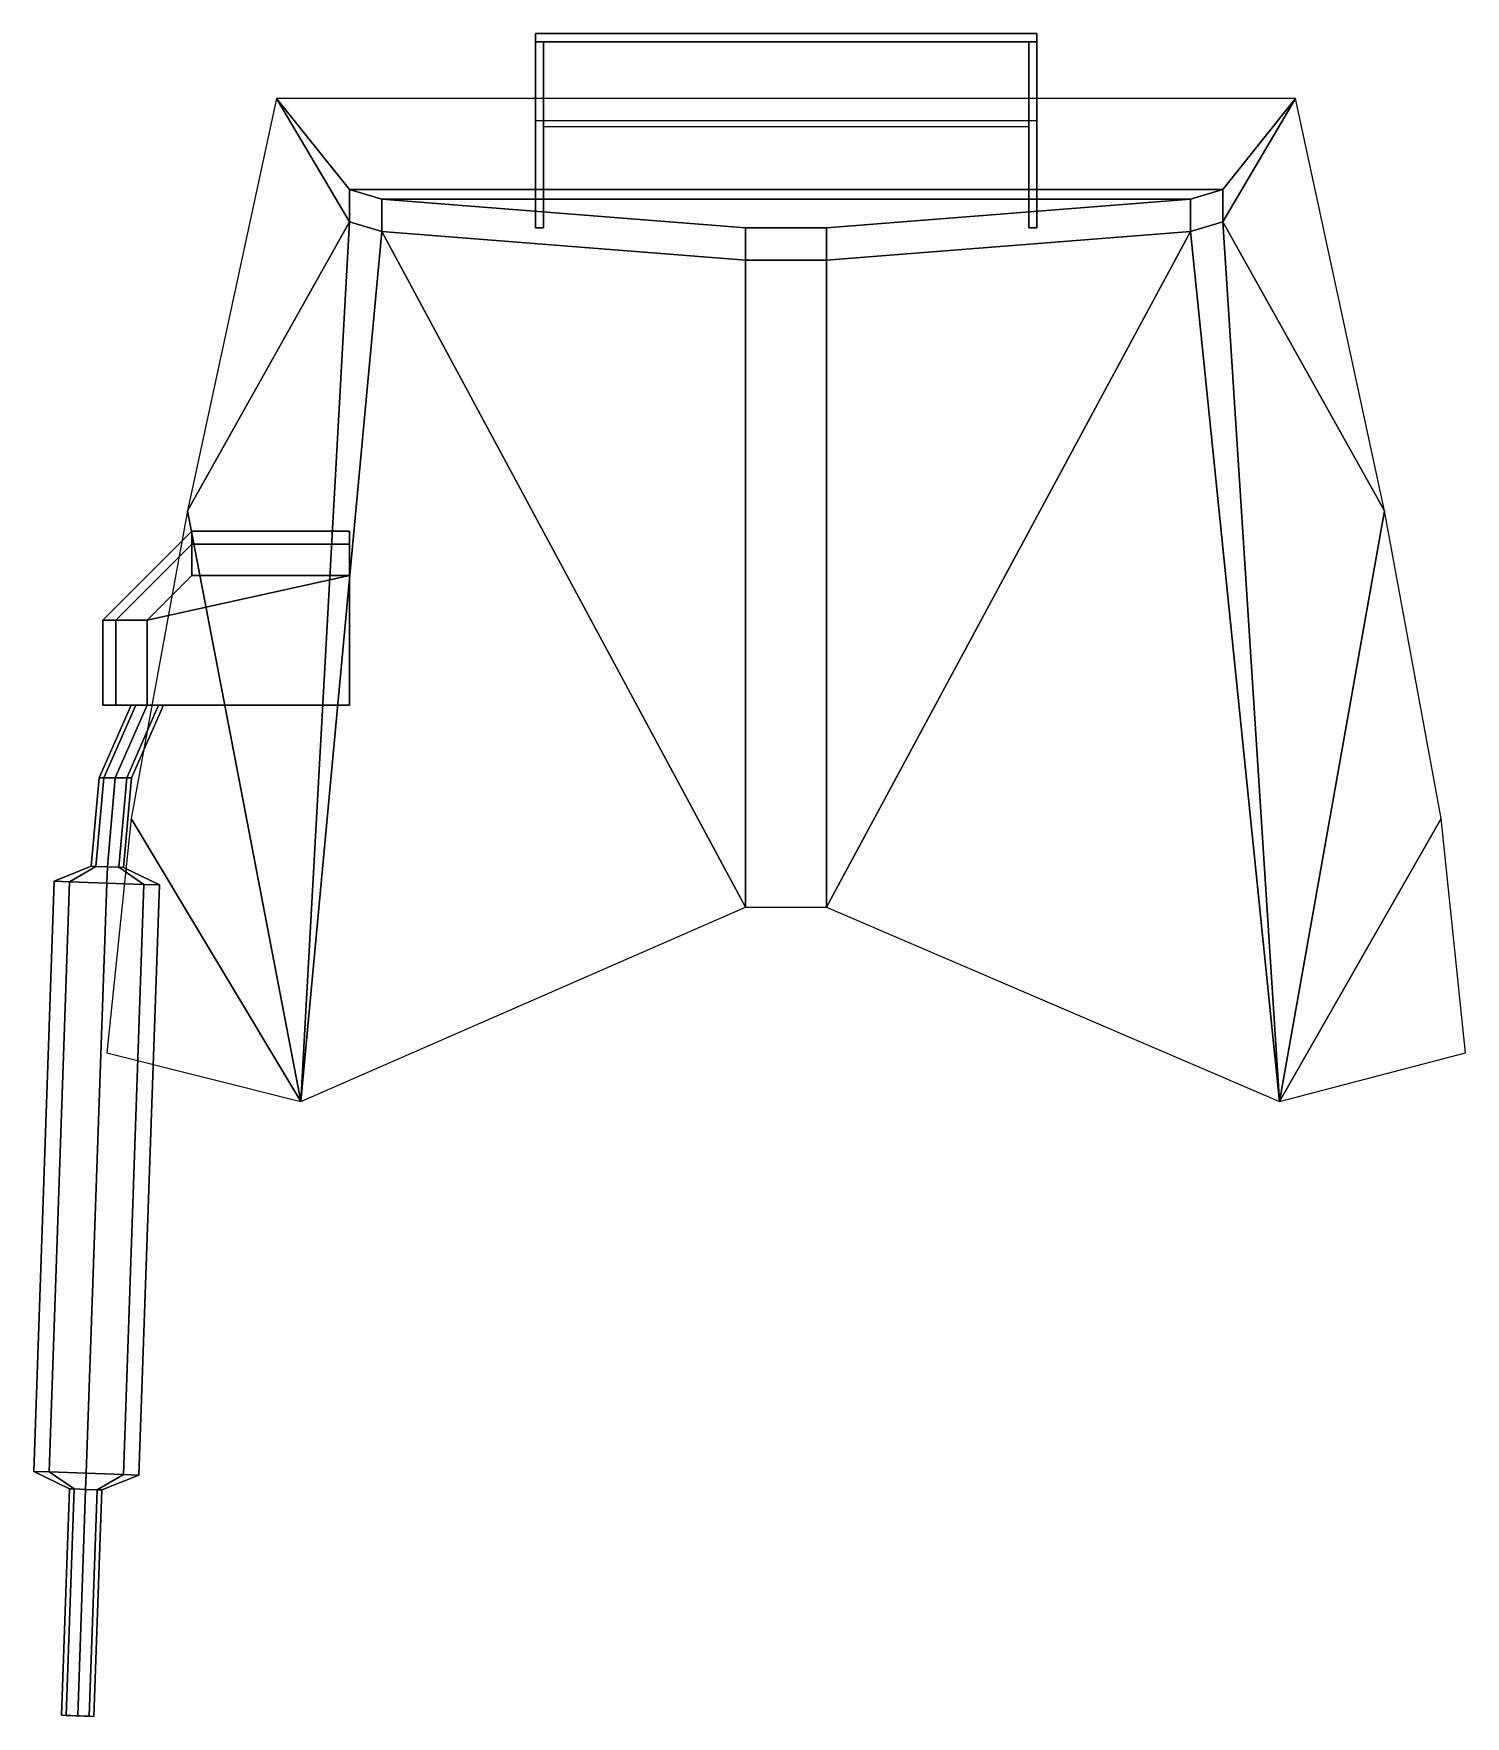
# Model space of a CAD drawing. Extents: x -0.93 to 0.84, y -0.23 to 1.85.
import ezdxf

# ---------------------------------------------------------------- set-up
doc = ezdxf.new("R2010")
doc.units = 0
doc.layers.add('BACK_35', color=2, linetype='CONTINUOUS')

msp = doc.modelspace()

# ---------------------------------------------------------------- linework, layer by layer
at = {"layer": 'BACK_35'}
for points in [[(0.31, 1.84, 1.01), (0.31, 1.85, 1), (-0.31, 1.85, 1), (-0.31, 1.84, 1.01)], [(0.31, 1.85, 1), (0.31, 1.7421, 0.9371), (-0.31, 1.7421, 0.9371), (-0.31, 1.85, 1)], [(-0.31, 1.85, 1), (-0.31, 1.7421, 0.9371), (-0.31, 1.7351, 0.9488), (-0.31, 1.84, 1.01)], [(-0.31, 1.84, 1.01), (-0.31, 1.7351, 0.9488), (-0.31, 1.61, 1.16)], [(-0.31, 1.61, 1.16), (-0.3, 1.61, 1.16), (-0.3, 1.84, 1.01), (-0.31, 1.84, 1.01)], [(-0.3, 1.84, 1.01), (-0.3, 1.7351, 0.9488), (0.3, 1.7351, 0.9488), (0.3, 1.84, 1.01)], [(-0.3, 1.61, 1.16), (-0.3, 1.61, 1.16), (-0.3, 1.7351, 0.9488), (-0.3, 1.84, 1.01)], [(0.3, 1.61, 1.16), (0.31, 1.61, 1.16), (0.31, 1.84, 1.01), (0.3, 1.84, 1.01)], [(0.3, 1.84, 1.01), (0.3, 1.7351, 0.9488), (0.3, 1.61, 1.16)], [(0.31, 1.84, 1.01), (0.31, 1.7351, 0.9488), (0.31, 1.7421, 0.9371), (0.31, 1.85, 1)], [(0.31, 1.61, 1.16), (0.31, 1.61, 1.16), (0.31, 1.7351, 0.9488), (0.31, 1.84, 1.01)], [(-0.63, 1.77, 0.89), (-0.63, 1.77, 0.89), (-0.74, 1.26, 0.89), (-0.54, 1.6174, 1.1)], [(-0.63, 1.77, 0.89), (-0.54, 1.6574, 1.08), (0.54, 1.6574, 1.08), (0.63, 1.77, 0.89)], [(-0.63, 1.77, 0.89), (-0.63, 1.77, 0.89), (-0.54, 1.6174, 1.1), (-0.54, 1.6574, 1.08)], [(0.54, 1.6574, 1.08), (0.54, 1.6174, 1.1), (0.63, 1.77, 0.89)], [(0.54, 1.6174, 1.1), (0.74, 1.26, 0.89), (0.63, 1.77, 0.89)], [(-0.54, 1.6574, 1.08), (-0.5, 1.6456, 1.1), (0.5, 1.6456, 1.1), (0.54, 1.6574, 1.08)], [(-0.54, 1.6574, 1.08), (-0.54, 1.6174, 1.1), (-0.5, 1.6056, 1.12), (-0.5, 1.6456, 1.1)], [(-0.5, 1.6456, 1.1), (-0.05, 1.61, 1.16), (0.05, 1.61, 1.16), (0.5, 1.6456, 1.1)], [(-0.5, 1.6456, 1.1), (-0.5, 1.6056, 1.12), (-0.05, 1.57, 1.18), (-0.05, 1.61, 1.16)], [(0.05, 1.61, 1.16), (0.05, 1.57, 1.18), (0.5, 1.6056, 1.12), (0.5, 1.6456, 1.1)], [(0.5, 1.6456, 1.1), (0.5, 1.6056, 1.12), (0.54, 1.6174, 1.1), (0.54, 1.6574, 1.08)], [(-0.74, 1.26, 0.89), (-0.74, 1.26, 0.89), (-0.6, 0.53, 1.34), (-0.54, 1.6174, 1.1)], [(-0.54, 1.6174, 1.1), (-0.6, 0.53, 1.34), (-0.6, 0.53, 1.34), (-0.5, 1.6056, 1.12)], [(-0.5, 1.6056, 1.12), (-0.6, 0.53, 1.34), (-0.6, 0.53, 1.34), (-0.05, 0.77, 1.34)], [(-0.5, 1.6056, 1.12), (-0.05, 0.77, 1.34), (-0.05, 0.77, 1.34), (-0.05, 1.57, 1.18)], [(-0.31, 1.61, 1.16), (-0.3, 1.61, 1.16), (-0.3, 1.61, 1.16), (-0.31, 1.61, 1.16)], [(-0.05, 1.61, 1.16), (-0.05, 1.57, 1.18), (0.05, 1.57, 1.18), (0.05, 1.61, 1.16)], [(0.05, 1.57, 1.18), (0.05, 0.77, 1.34), (0.05, 0.77, 1.34), (0.5, 1.6056, 1.12)], [(0.05, 0.77, 1.34), (0.61, 0.53, 1.34), (0.61, 0.53, 1.34), (0.5, 1.6056, 1.12)], [(0.3, 1.61, 1.16), (0.31, 1.61, 1.16), (0.31, 1.61, 1.16), (0.3, 1.61, 1.16)], [(0.5, 1.6056, 1.12), (0.61, 0.53, 1.34), (0.61, 0.53, 1.34), (0.54, 1.6174, 1.1)], [(0.61, 0.53, 1.34), (0.74, 1.26, 0.89), (0.54, 1.6174, 1.1)], [(-0.05, 1.57, 1.18), (-0.05, 0.77, 1.34), (0.05, 0.77, 1.34), (0.05, 1.57, 1.18)], [(-0.81, 0.88, 0.89), (-0.81, 0.88, 0.89), (-0.6, 0.53, 1.34), (-0.74, 1.26, 0.89)], [(0.61, 0.53, 1.34), (0.81, 0.88, 0.89), (0.74, 1.26, 0.89)], [(-0.8289, 1.125, 0.9611), (-0.845, 1.125, 1), (-0.735, 1.235, 1), (-0.735, 1.2189, 0.9611)], [(-0.845, 1.125, 1), (-0.8289, 1.125, 1.0389), (-0.735, 1.2189, 1.0389), (-0.735, 1.235, 1)], [(-0.735, 1.235, 1), (-0.735, 1.2189, 1.0389), (-0.54, 1.2189, 1.0389), (-0.54, 1.235, 1)], [(-0.735, 1.2189, 0.9611), (-0.735, 1.235, 1), (-0.54, 1.235, 1), (-0.54, 1.2189, 0.9611)], [(-0.79, 1.125, 0.945), (-0.8289, 1.125, 0.9611), (-0.735, 1.2189, 0.9611), (-0.735, 1.18, 0.945)], [(-0.8289, 1.125, 1.0389), (-0.79, 1.125, 1.055), (-0.735, 1.18, 1.055), (-0.735, 1.2189, 1.0389)], [(-0.735, 1.2189, 1.0389), (-0.735, 1.18, 1.055), (-0.54, 1.18, 1.055), (-0.54, 1.2189, 1.0389)], [(-0.735, 1.18, 0.945), (-0.735, 1.2189, 0.9611), (-0.54, 1.2189, 0.9611), (-0.54, 1.18, 0.945)], [(-0.79, 1.125, 0.945), (-0.54, 1.18, 0.945), (-0.54, 1.02, 0.945), (-0.79, 1.02, 0.945)], [(-0.54, 1.18, 1.055), (-0.79, 1.125, 1.055), (-0.79, 1.02, 1.055), (-0.54, 1.02, 1.055)], [(-0.735, 1.18, 1.055), (-0.735, 1.18, 1.055), (-0.79, 1.125, 1.055), (-0.54, 1.18, 1.055)], [(-0.735, 1.18, 0.945), (-0.735, 1.18, 0.945), (-0.54, 1.18, 0.945), (-0.79, 1.125, 0.945)], [(-0.8289, 1.125, 1.0389), (-0.845, 1.125, 1), (-0.845, 1.02, 1), (-0.8289, 1.02, 1.0389)], [(-0.845, 1.125, 1), (-0.8289, 1.125, 0.9611), (-0.8289, 1.02, 0.9611), (-0.845, 1.02, 1)], [(-0.79, 1.125, 1.055), (-0.8289, 1.125, 1.0389), (-0.8289, 1.02, 1.0389), (-0.79, 1.02, 1.055)], [(-0.8289, 1.125, 0.9611), (-0.79, 1.125, 0.945), (-0.79, 1.02, 0.945), (-0.8289, 1.02, 0.9611)], [(-0.8041, 1.02, 1.0141), (-0.81, 1.02, 1), (-0.8495, 0.93, 1.06), (-0.8437, 0.93, 1.0741)], [(-0.81, 1.02, 1), (-0.8041, 1.02, 0.9859), (-0.8437, 0.93, 1.0459), (-0.8495, 0.93, 1.06)], [(-0.8289, 1.02, 1.0389), (-0.845, 1.02, 1), (-0.81, 1.02, 1), (-0.8041, 1.02, 1.0141)], [(-0.845, 1.02, 1), (-0.8289, 1.02, 0.9611), (-0.8041, 1.02, 0.9859), (-0.81, 1.02, 1)], [(-0.79, 1.02, 1.02), (-0.8041, 1.02, 1.0141), (-0.8437, 0.93, 1.0741), (-0.8295, 0.93, 1.08)], [(-0.8041, 1.02, 0.9859), (-0.79, 1.02, 0.98), (-0.8295, 0.93, 1.04), (-0.8437, 0.93, 1.0459)], [(-0.7759, 1.02, 1.0141), (-0.79, 1.02, 1.02), (-0.8295, 0.93, 1.08), (-0.8154, 0.93, 1.0741)], [(-0.79, 1.02, 0.98), (-0.7759, 1.02, 0.9859), (-0.8154, 0.93, 1.0459), (-0.8295, 0.93, 1.04)], [(-0.8289, 1.02, 0.9611), (-0.79, 1.02, 0.945), (-0.79, 1.02, 0.98), (-0.8041, 1.02, 0.9859)], [(-0.79, 1.02, 1.055), (-0.8289, 1.02, 1.0389), (-0.8041, 1.02, 1.0141), (-0.79, 1.02, 1.02)], [(-0.77, 1.02, 1), (-0.7759, 1.02, 1.0141), (-0.8154, 0.93, 1.0741), (-0.8095, 0.93, 1.06)], [(-0.7759, 1.02, 0.9859), (-0.77, 1.02, 1), (-0.8095, 0.93, 1.06), (-0.8154, 0.93, 1.0459)], [(-0.79, 1.02, 0.945), (-0.54, 1.02, 0.945), (-0.7759, 1.02, 0.9859), (-0.79, 1.02, 0.98)], [(-0.54, 1.02, 1.055), (-0.79, 1.02, 1.055), (-0.79, 1.02, 1.02), (-0.7759, 1.02, 1.0141)], [(-0.54, 1.02, 1.055), (-0.7759, 1.02, 1.0141), (-0.77, 1.02, 1), (-0.54, 1.02, 0.945)], [(-0.54, 1.02, 0.945), (-0.77, 1.02, 1), (-0.7759, 1.02, 0.9859), (-0.54, 1.02, 0.945)], [(-0.8437, 0.93, 1.0741), (-0.8495, 0.93, 1.06), (-0.8593, 0.8207, 1.06), (-0.8534, 0.8205, 1.0741)], [(-0.8495, 0.93, 1.06), (-0.8437, 0.93, 1.0459), (-0.8534, 0.8205, 1.0459), (-0.8593, 0.8207, 1.06)], [(-0.8295, 0.93, 1.08), (-0.8437, 0.93, 1.0741), (-0.8534, 0.8205, 1.0741), (-0.8393, 0.82, 1.08)], [(-0.8437, 0.93, 1.0459), (-0.8295, 0.93, 1.04), (-0.8393, 0.82, 1.04), (-0.8534, 0.8205, 1.0459)], [(-0.8154, 0.93, 1.0741), (-0.8295, 0.93, 1.08), (-0.8393, 0.82, 1.08), (-0.8252, 0.8195, 1.0741)], [(-0.8295, 0.93, 1.04), (-0.8154, 0.93, 1.0459), (-0.8252, 0.8195, 1.0459), (-0.8393, 0.82, 1.04)], [(-0.8095, 0.93, 1.06), (-0.8154, 0.93, 1.0741), (-0.8252, 0.8195, 1.0741), (-0.8193, 0.8193, 1.06)], [(-0.8154, 0.93, 1.0459), (-0.8095, 0.93, 1.06), (-0.8193, 0.8193, 1.06), (-0.8252, 0.8195, 1.0459)], [(-0.84, 0.59, 0.89), (-0.84, 0.59, 0.89), (-0.6, 0.53, 1.34), (-0.81, 0.88, 0.89)], [(0.61, 0.53, 1.34), (0.84, 0.59, 0.89), (0.81, 0.88, 0.89)], [(-0.8859, 0.8016, 1.014), (-0.905, 0.8023, 1.06), (-0.8593, 0.8207, 1.06), (-0.8534, 0.8205, 1.0459)], [(-0.905, 0.8023, 1.06), (-0.8859, 0.8016, 1.106), (-0.8534, 0.8205, 1.0741), (-0.8593, 0.8207, 1.06)], [(-0.84, 0.8, 0.995), (-0.8859, 0.8016, 1.014), (-0.8534, 0.8205, 1.0459), (-0.8393, 0.82, 1.04)], [(-0.8859, 0.8016, 1.106), (-0.84, 0.8, 1.125), (-0.8393, 0.82, 1.08), (-0.8534, 0.8205, 1.0741)], [(-0.7941, 0.7984, 1.014), (-0.84, 0.8, 0.995), (-0.8393, 0.82, 1.04), (-0.8252, 0.8195, 1.0459)], [(-0.84, 0.8, 1.125), (-0.7941, 0.7984, 1.106), (-0.8252, 0.8195, 1.0741), (-0.8393, 0.82, 1.08)], [(-0.775, 0.7977, 1.06), (-0.7941, 0.7984, 1.014), (-0.8252, 0.8195, 1.0459), (-0.8193, 0.8193, 1.06)], [(-0.7941, 0.7984, 1.106), (-0.775, 0.7977, 1.06), (-0.8193, 0.8193, 1.06), (-0.8252, 0.8195, 1.0741)], [(-0.8859, 0.8016, 1.106), (-0.905, 0.8023, 1.06), (-0.9304, 0.0727, 1.06), (-0.9114, 0.072, 1.106)], [(-0.905, 0.8023, 1.06), (-0.8859, 0.8016, 1.014), (-0.9114, 0.072, 1.014), (-0.9304, 0.0727, 1.06)], [(-0.84, 0.8, 1.125), (-0.8859, 0.8016, 1.106), (-0.9114, 0.072, 1.106), (-0.8655, 0.0704, 1.125)], [(-0.8859, 0.8016, 1.014), (-0.84, 0.8, 0.995), (-0.8655, 0.0704, 0.995), (-0.9114, 0.072, 1.014)], [(-0.7941, 0.7984, 1.106), (-0.84, 0.8, 1.125), (-0.8655, 0.0704, 1.125), (-0.8195, 0.0688, 1.106)], [(-0.84, 0.8, 0.995), (-0.7941, 0.7984, 1.014), (-0.8195, 0.0688, 1.014), (-0.8655, 0.0704, 0.995)], [(-0.775, 0.7977, 1.06), (-0.7941, 0.7984, 1.106), (-0.8195, 0.0688, 1.106), (-0.8005, 0.0682, 1.06)], [(-0.7941, 0.7984, 1.014), (-0.775, 0.7977, 1.06), (-0.8005, 0.0682, 1.06), (-0.8195, 0.0688, 1.014)], [(-0.9114, 0.072, 1.106), (-0.9304, 0.0727, 1.06), (-0.8862, 0.0512, 1.06), (-0.8803, 0.051, 1.0741)], [(-0.9304, 0.0727, 1.06), (-0.9114, 0.072, 1.014), (-0.8803, 0.051, 1.0459), (-0.8862, 0.0512, 1.06)], [(-0.8655, 0.0704, 1.125), (-0.9114, 0.072, 1.106), (-0.8803, 0.051, 1.0741), (-0.8662, 0.0505, 1.08)], [(-0.9114, 0.072, 1.014), (-0.8655, 0.0704, 0.995), (-0.8662, 0.0505, 1.04), (-0.8803, 0.051, 1.0459)], [(-0.8195, 0.0688, 1.106), (-0.8655, 0.0704, 1.125), (-0.8662, 0.0505, 1.08), (-0.852, 0.05, 1.0741)], [(-0.8655, 0.0704, 0.995), (-0.8195, 0.0688, 1.014), (-0.852, 0.05, 1.0459), (-0.8662, 0.0505, 1.04)], [(-0.8005, 0.0682, 1.06), (-0.8195, 0.0688, 1.106), (-0.852, 0.05, 1.0741), (-0.8462, 0.0498, 1.06)], [(-0.8195, 0.0688, 1.014), (-0.8005, 0.0682, 1.06), (-0.8462, 0.0498, 1.06), (-0.852, 0.05, 1.0459)], [(-0.8803, 0.051, 1.0741), (-0.8862, 0.0512, 1.06), (-0.8959, -0.2287, 1.06), (-0.8901, -0.2289, 1.0741)], [(-0.8862, 0.0512, 1.06), (-0.8803, 0.051, 1.0459), (-0.8901, -0.2289, 1.0459), (-0.8959, -0.2287, 1.06)], [(-0.8662, 0.0505, 1.08), (-0.8803, 0.051, 1.0741), (-0.8901, -0.2289, 1.0741), (-0.8759, -0.2294, 1.08)], [(-0.8803, 0.051, 1.0459), (-0.8662, 0.0505, 1.04), (-0.8759, -0.2294, 1.04), (-0.8901, -0.2289, 1.0459)], [(-0.852, 0.05, 1.0741), (-0.8662, 0.0505, 1.08), (-0.8759, -0.2294, 1.08), (-0.8618, -0.2299, 1.0741)], [(-0.8662, 0.0505, 1.04), (-0.852, 0.05, 1.0459), (-0.8618, -0.2299, 1.0459), (-0.8759, -0.2294, 1.04)], [(-0.8462, 0.0498, 1.06), (-0.852, 0.05, 1.0741), (-0.8618, -0.2299, 1.0741), (-0.856, -0.2301, 1.06)], [(-0.852, 0.05, 1.0459), (-0.8462, 0.0498, 1.06), (-0.856, -0.2301, 1.06), (-0.8618, -0.2299, 1.0459)], [(-0.8759, -0.2294, 1.08), (-0.8901, -0.2289, 1.0741), (-0.8959, -0.2287, 1.06), (-0.8618, -0.2299, 1.0741)], [(-0.8618, -0.2299, 1.0741), (-0.8959, -0.2287, 1.06), (-0.8901, -0.2289, 1.0459), (-0.856, -0.2301, 1.06)], [(-0.856, -0.2301, 1.06), (-0.8901, -0.2289, 1.0459), (-0.8759, -0.2294, 1.04), (-0.8618, -0.2299, 1.0459)]]:
    msp.add_3dface(points, dxfattribs=at)

doc.saveas('drawing.dxf')
